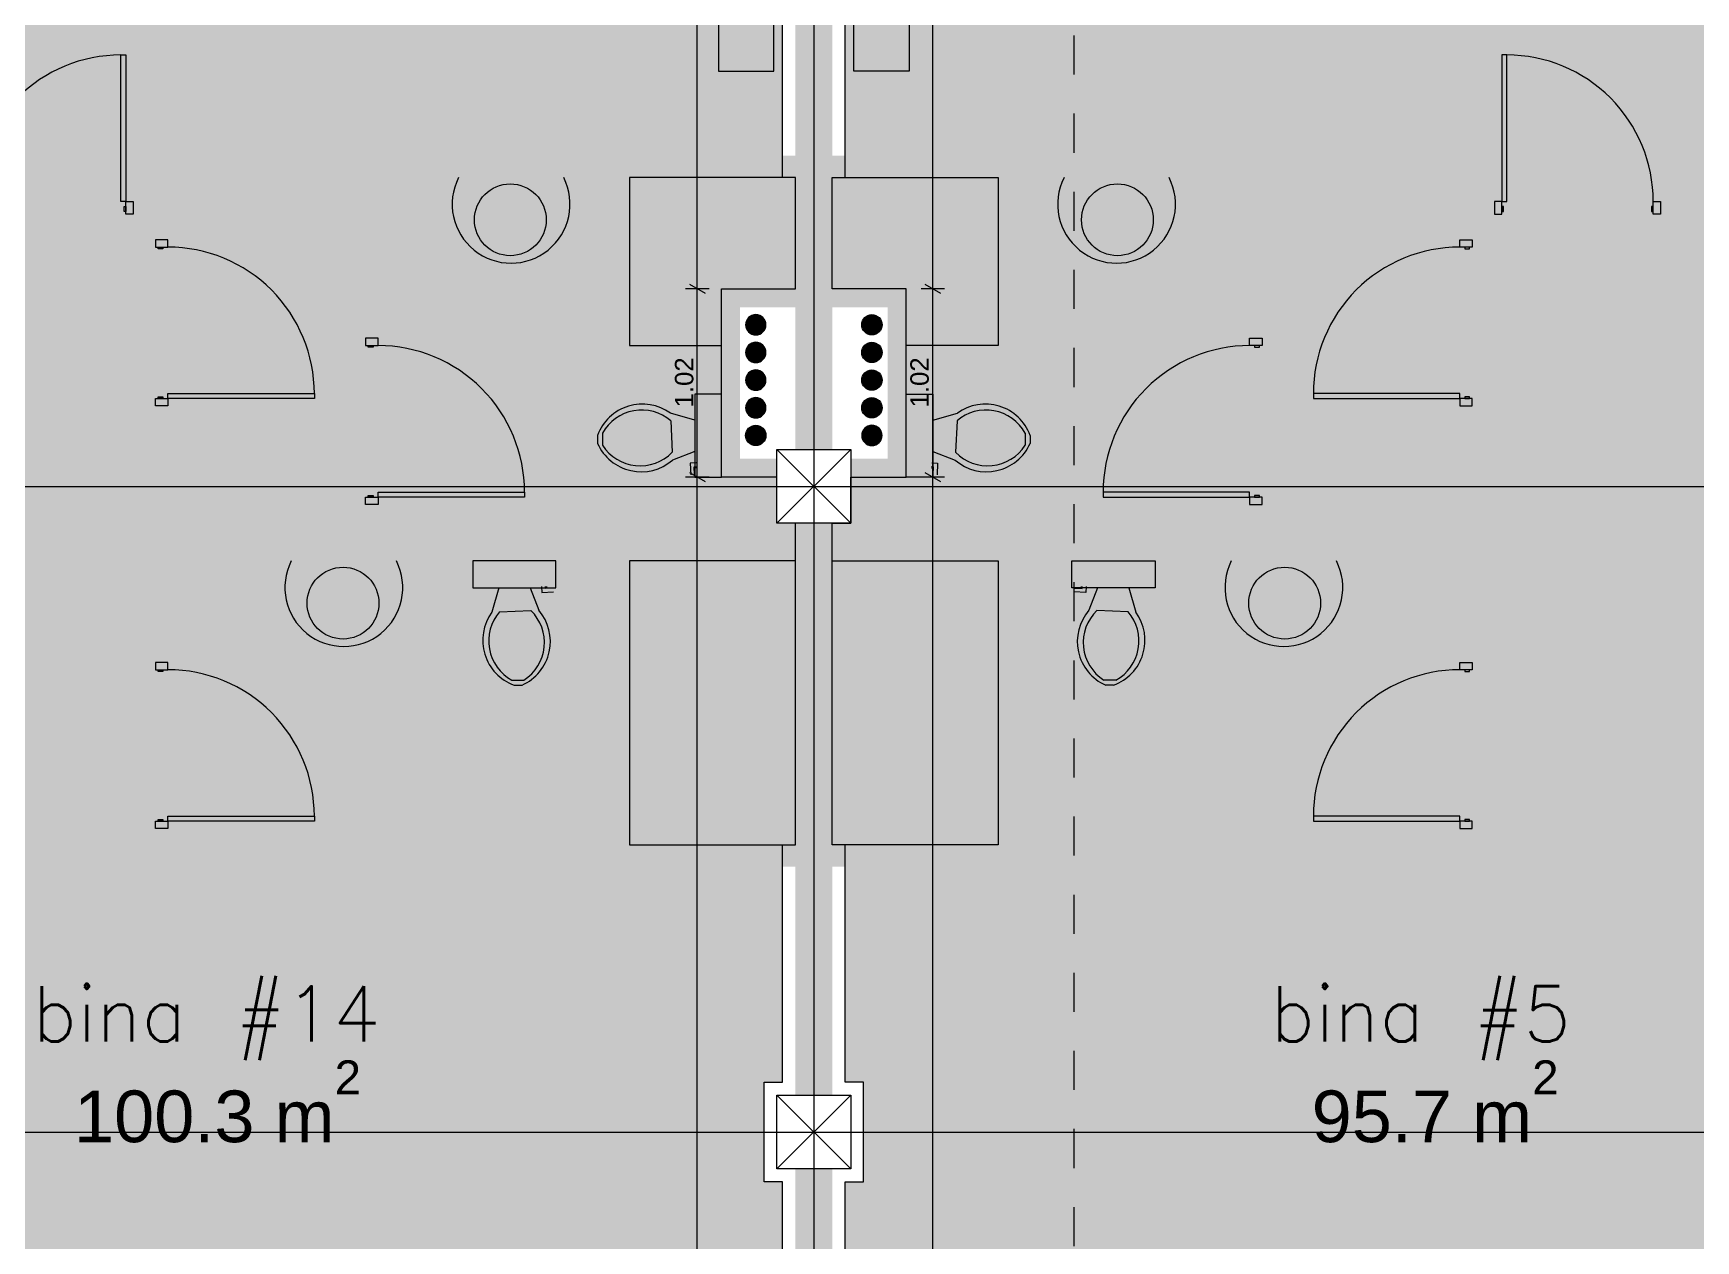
# Model space of a CAD drawing. Header units: millimetres. Extents: x 475616349 to 476941521, y 4620115302 to 4621446928.
# Drawn here: x 476514205 to 476523221, y 4620470621 to 4620477166 of the extents above; entities that cross this region are included whole.
import ezdxf

# ---------------------------------------------------------------- set-up
doc = ezdxf.new("R2010")
doc.units = ezdxf.units.MM
doc.header["$MEASUREMENT"] = 0
doc.linetypes.add('Dashed', pattern=[423.333333, 211.666667, -211.666667])
for name, color, linetype, lineweight in [('0_Pen_No__7_Pen_No__7_Pen_No__7', 7, 'Continuous', 0), ('2D Drafting - General_Pen_No__1_Pen_No__7', 7, 'Continuous', 0), ('2D Drafting - General_Pen_No__250_Pen_No__7_Pen_No__7', 7, 'Continuous', 0), ('2D Drafting - General_Pen_No__7_Pen_No__7_Pen_No__7', 7, 'Continuous', 0), ('Annotation - Text_Pen_No__7_Pen_No__142', 142, 'Continuous', 0), ('Doors_Pen_No__7_Pen_No__7_Pen_No__7', 7, 'Continuous', 0), ('G-Anno-Nplt_Pen_No__142', 142, 'Continuous', 0), ('G-Anno-Nplt_Pen_No__151', 151, 'Continuous', 0), ('G-Anno-Nplt_Pen_No__4', 7, 'Continuous', 0), ('New_0_Pen_No__7', 7, 'Continuous', 0), ('New_R03_Nakveti_Pen_No__4', 7, 'Continuous', 0), ('New_shenobebi_Pen_No__1', 1, 'Continuous', 0), ('New_zoma_Pen_No__4', 7, 'Continuous', 0), ('New_zoma_Pen_No__7', 7, 'Continuous', 0), ('shaxtebi da milebi_Pen_No__1_Pen_No__1_Pen_No__1', 1, 'Continuous', 0), ('shaxtebi da milebi_Pen_No__1_Pen_No__1_Pen_No__5', 5, 'Continuous', 0), ('zoma_Pen_No__5_Pen_No__5', 5, 'Continuous', 0)]:
    doc.layers.add(name, color=color, linetype=linetype, lineweight=lineweight)
doc.layers.add('New_R03_Nakveti', color=7, linetype='Continuous')
doc.layers.add('New_zoma', color=7, linetype='Continuous')
doc.layers.add('shaxtebi da milebi_Pen_No__5_Pen_No__5_Pen_No__252', color=7, linetype='Continuous', lineweight=0, true_color=0x666666)
doc.styles.add('GENERATED_STYLE_1', font='arial.ttf')
doc.dimstyles.new('GENERATED_STYLE__19', dxfattribs={"dimtxt": 100, "dimasz": 64.421331, "dimexe": 0.18, "dimexo": 3, "dimgap": 0.09, "dimtad": 1, "dimlfac": 0.001, "dimzin": 0, "dimdsep": 46, "dimtxsty": 'GENERATED_STYLE_1', "dimblk": 'ARROWHEAD_2', "dimblk1": 'ARROWHEAD_2', "dimblk2": 'ARROWHEAD_2', "dimcen": 0.09, "dimclrd": 7, "dimclre": 7, "dimclrt": 7, "dimadec": 0, "dimazin": 0, "dimtfac": 1, "dimtdec": 4, "dimtmove": 0, "dimatfit": 3, "dimfxl": 1, "dimtolj": 1, "dimtzin": 0, "dimarcsym": 0})

# ---------------------------------------------------------------- blocks, each defined once
blk = doc.blocks.new('Bed Layout 23')
at = {"layer": 'New_R03_Nakveti_Pen_No__4', "color": 7, "linetype": 'Continuous', "lineweight": 0}
for p, q in [((-900, 0), (-1400, 0)), ((-1400, 0), (-1400, -300)), ((-900, -300), (-900, 0)), ((900, 0), (-900, 0)), ((-900, 0), (-900, -2000)), ((1400, 0), (900, 0)), ((900, 0), (900, -300)), ((900, -2000), (900, 0)), ((1400, -300), (1400, 0)), ((-1400, -300), (-900, -300)), ((900, -300), (1400, -300)), ((-690, -440), (-870, -620)), ((0, -440), (-690, -440)), ((-690, -440), (-690, -620)), ((690, -440), (0, -440)), ((870, -620), (690, -440)), ((690, -440), (690, -620)), ((-870, -620), (-870, -1970)), ((-870, -620), (-690, -620)), ((870, -620), (690, -620)), ((870, -1970), (870, -620)), ((-870, -1970), (0, -1970)), ((0, -1970), (870, -1970)), ((-900, -2000), (900, -2000))]:
    blk.add_line(p, q, dxfattribs=at)
at = {"layer": 'New_R03_Nakveti_Pen_No__4', "color": 7, "linetype": 'Continuous', "lineweight": 0, "flags": 128}
for points in [[(-60, -440), (-60, -60), (-840, -60), (-840, -480), (-730, -480), (-690, -440)], [(690, -440), (730, -480), (840, -480), (840, -60), (60, -60), (60, -440)]]:
    blk.add_lwpolyline(points, close=True, dxfattribs=at)
blk = doc.blocks.new('*D1335', base_point=(476577134.1, 4620325125.7))
at = {"layer": 'New_zoma_Pen_No__4', "color": 7, "linetype": 'Continuous', "lineweight": 0, "transparency": 16777216}
for p, q in [((476517869.9, 4620474760), (476517742.8, 4620474760)), ((476517764, 4620474784.4), (476517848.7, 4620474735.5)), ((476517806.3, 4620464810.1), (476517806.3, 4620474760)), ((476517869.9, 4620464810.1), (476517742.8, 4620464810.1)), ((476517764, 4620464834.6), (476517848.7, 4620464785.6)), ((476517806.3, 4620464768.7), (476517806.3, 4620464810.1))]:
    blk.add_line(p, q, dxfattribs=at)
at = {"layer": 'New_zoma_Pen_No__7', "color": 7, "lineweight": 0, "transparency": 16777216, "insert": (476517786.3, 4620469652), "char_height": 100, "attachment_point": 7, "rotation": 90, "style": 'GENERATED_STYLE_1'}
blk.add_mtext('\\A1;{\\pql;\\fArial|b0|i0|c0|p34;9.95}', dxfattribs=at)
blk = doc.blocks.new('ARROWHEAD_2')
at = {"color": 0, "linetype": 'Continuous', "lineweight": 0}
for p, q in [((0, 0), (-1, 0)), ((-0.38, -0.66), (0.38, 0.66))]:
    blk.add_line(p, q, dxfattribs=at)
blk = doc.blocks.new('*D1336', base_point=(476577134.1, 4620325125.7))
at = {"layer": 'New_zoma_Pen_No__4', "color": 7, "linetype": 'Continuous', "lineweight": 0, "transparency": 16777216}
for p, q in [((476517869.9, 4620475781), (476517742.8, 4620475781)), ((476517764, 4620475805.5), (476517848.7, 4620475756.5)), ((476517806.3, 4620474760), (476517806.3, 4620475781)), ((476517869.9, 4620474760), (476517742.8, 4620474760)), ((476517764, 4620474784.4), (476517848.7, 4620474735.5))]:
    blk.add_line(p, q, dxfattribs=at)
at = {"layer": 'New_zoma_Pen_No__7', "color": 7, "lineweight": 0, "transparency": 16777216, "insert": (476517786.3, 4620475137.5), "char_height": 100, "attachment_point": 7, "rotation": 90, "style": 'GENERATED_STYLE_1'}
blk.add_mtext('\\A1;{\\pql;\\fArial|b0|i0|c0|p34;1.02}', dxfattribs=at)
blk = doc.blocks.new('*D1337', base_point=(476577134.1, 4620325125.7))
at = {"layer": 'New_zoma_Pen_No__4', "color": 7, "linetype": 'Continuous', "lineweight": 0, "transparency": 16777216}
for p, q in [((476517869.9, 4620480510), (476517742.8, 4620480510)), ((476517848.7, 4620480485.5), (476517764, 4620480534.4)), ((476517806.3, 4620480510), (476517806.3, 4620480551.4)), ((476517806.3, 4620475781), (476517806.3, 4620480510)), ((476517869.9, 4620475781), (476517742.8, 4620475781)), ((476517764, 4620475805.5), (476517848.7, 4620475756.5))]:
    blk.add_line(p, q, dxfattribs=at)
at = {"layer": 'New_zoma_Pen_No__7', "color": 7, "lineweight": 0, "transparency": 16777216, "insert": (476517786.3, 4620478012.5), "char_height": 100, "attachment_point": 7, "rotation": 90, "style": 'GENERATED_STYLE_1'}
blk.add_mtext('\\A1;{\\pql;\\fArial|b0|i0|c0|p34;4.73}', dxfattribs=at)
blk = doc.blocks.new('*D1342', base_point=(476577134.1, 4620325125.7))
at = {"layer": 'New_zoma_Pen_No__4', "color": 7, "linetype": 'Continuous', "lineweight": 0, "transparency": 16777216}
for p, q in [((476519146.6, 4620474760), (476519019.5, 4620474760)), ((476519040.7, 4620474784.4), (476519125.4, 4620474735.5)), ((476519083, 4620465010), (476519083, 4620474760)), ((476519146.6, 4620465010), (476519019.5, 4620465010)), ((476519040.7, 4620465034.4), (476519125.4, 4620464985.5)), ((476519083, 4620464968.5), (476519083, 4620465010))]:
    blk.add_line(p, q, dxfattribs=at)
at = {"layer": 'New_zoma_Pen_No__7', "color": 7, "lineweight": 0, "transparency": 16777216, "insert": (476519063, 4620469751.9), "char_height": 100, "attachment_point": 7, "rotation": 90, "style": 'GENERATED_STYLE_1'}
blk.add_mtext('\\A1;{\\pql;\\fArial|b0|i0|c0|p34;9.75}', dxfattribs=at)
blk = doc.blocks.new('*D1343', base_point=(476577134.1, 4620325125.7))
at = {"layer": 'New_zoma_Pen_No__4', "color": 7, "linetype": 'Continuous', "lineweight": 0, "transparency": 16777216}
for p, q in [((476519146.6, 4620475781), (476519019.5, 4620475781)), ((476519040.7, 4620475805.5), (476519125.4, 4620475756.5)), ((476519083, 4620474760), (476519083, 4620475781)), ((476519146.6, 4620474760), (476519019.5, 4620474760)), ((476519040.7, 4620474784.4), (476519125.4, 4620474735.5))]:
    blk.add_line(p, q, dxfattribs=at)
at = {"layer": 'New_zoma_Pen_No__7', "color": 7, "lineweight": 0, "transparency": 16777216, "insert": (476519063, 4620475137.5), "char_height": 100, "attachment_point": 7, "rotation": 90, "style": 'GENERATED_STYLE_1'}
blk.add_mtext('\\A1;{\\pql;\\fArial|b0|i0|c0|p34;1.02}', dxfattribs=at)
blk = doc.blocks.new('*D1344', base_point=(476577134.1, 4620325125.7))
at = {"layer": 'New_zoma_Pen_No__4', "color": 7, "linetype": 'Continuous', "lineweight": 0, "transparency": 16777216}
for p, q in [((476519146.6, 4620480510), (476519019.5, 4620480510)), ((476519125.4, 4620480485.5), (476519040.7, 4620480534.4)), ((476519083, 4620480510), (476519083, 4620480551.4)), ((476519083, 4620475781), (476519083, 4620480510)), ((476519146.6, 4620475781), (476519019.5, 4620475781)), ((476519040.7, 4620475805.5), (476519125.4, 4620475756.5))]:
    blk.add_line(p, q, dxfattribs=at)
at = {"layer": 'New_zoma_Pen_No__7', "color": 7, "lineweight": 0, "transparency": 16777216, "insert": (476519063, 4620478012.5), "char_height": 100, "attachment_point": 7, "rotation": 90, "style": 'GENERATED_STYLE_1'}
blk.add_mtext('\\A1;{\\pql;\\fArial|b0|i0|c0|p34;4.73}', dxfattribs=at)

msp = doc.modelspace()

# ---------------------------------------------------------------- hatches: boundary and pattern name
at = {"layer": '2D Drafting - General_Pen_No__250_Pen_No__7_Pen_No__7', "linetype": 'Continuous', "lineweight": 0}
for points in [[(476518338.366, 4620481409.976), (476518338.366, 4620474909.976), (476518538.366, 4620474909.976), (476518538.366, 4620481409.976)], [(476514838.366, 4620480509.979), (476514838.366, 4620476046.404), (476514958.366, 4620476046.404), (476514958.366, 4620480509.979)], [(476522038.366, 4620480509.979), (476522038.366, 4620476046.404), (476521918.366, 4620476046.404), (476521918.366, 4620480509.979)], [(476516105.196, 4620475512.366), (476516105.196, 4620476383.245), (476518338.366, 4620476383.245), (476518338.366, 4620476503.246), (476516111.414, 4620476503.246), (476515991.414, 4620476503.246), (476515985.226, 4620476503.246), (476515985.226, 4620475512.366)], [(476520771.537, 4620475512.366), (476520771.537, 4620476383.245), (476518538.366, 4620476383.245), (476518538.366, 4620476503.246), (476520765.318, 4620476503.246), (476520885.318, 4620476503.246), (476520891.506, 4620476503.246), (476520891.506, 4620475512.366)], [(476514838.366, 4620476305.969), (476514746.57, 4620476305.969), (476514746.57, 4620476185.969), (476514838.366, 4620476185.969)], [(476522038.366, 4620476305.969), (476522130.162, 4620476305.969), (476522130.162, 4620476185.969), (476522038.366, 4620476185.969)], [(476523030.162, 4620476305.969), (476525338.366, 4620476305.969), (476525338.366, 4620476185.969), (476523030.162, 4620476185.969)], [(476518338.366, 4620475780.994), (476517938.366, 4620475780.994), (476517938.366, 4620474759.976), (476518238.366, 4620474759.976), (476518238.366, 4620474859.976), (476518038.366, 4620474859.976), (476518038.366, 4620475680.806), (476518338.366, 4620475680.806)], [(476518538.366, 4620475780.994), (476518938.366, 4620475780.994), (476518938.366, 4620474759.976), (476518638.366, 4620474759.976), (476518638.366, 4620474859.976), (476518838.366, 4620474859.976), (476518838.366, 4620475680.806), (476518538.366, 4620475680.806)], [(476514838.366, 4620475146.404), (476514838.366, 4620473755.597), (476514958.366, 4620473755.597), (476514958.366, 4620475146.404)], [(476522038.366, 4620475146.404), (476522038.366, 4620473755.597), (476521918.366, 4620473755.597), (476521918.366, 4620475146.404)], [(476515985.226, 4620474612.366), (476515985.226, 4620474425.499), (476514956.373, 4620474425.499), (476514956.373, 4620474305.499), (476515991.414, 4620474305.499), (476516105.196, 4620474305.499), (476516111.414, 4620474305.499), (476518338.366, 4620474305.499), (476518338.366, 4620474425.499), (476516105.196, 4620474425.499), (476516105.196, 4620474612.366)], [(476520891.506, 4620474612.366), (476520891.506, 4620474425.499), (476521920.359, 4620474425.499), (476521920.359, 4620474305.499), (476520885.318, 4620474305.499), (476520771.537, 4620474305.499), (476520765.318, 4620474305.499), (476518538.366, 4620474305.499), (476518538.366, 4620474425.499), (476520771.537, 4620474425.499), (476520771.537, 4620474612.366)], [(476518338.366, 4620474509.976), (476518338.366, 4620471409.976), (476518538.366, 4620471409.976), (476518538.366, 4620474509.976)], [(476514838.366, 4620472648.565), (476514958.366, 4620472648.565), (476518338.366, 4620472648.565), (476518338.366, 4620472767.267), (476514958.366, 4620472767.267), (476514958.366, 4620472855.598), (476514838.366, 4620472855.598)], [(476522038.366, 4620472648.565), (476521918.366, 4620472648.565), (476518538.366, 4620472648.565), (476518538.366, 4620472767.267), (476521918.366, 4620472767.267), (476521918.366, 4620472855.598), (476522038.366, 4620472855.598)], [(476518338.366, 4620471009.976), (476518538.366, 4620471009.976), (476518538.366, 4620465209.976), (476518338.366, 4620465209.976)]]:
    msp.add_hatch(color=7, dxfattribs=at).paths.add_polyline_path(points)
at = {"layer": 'G-Anno-Nplt_Pen_No__151', "linetype": 'Continuous', "lineweight": 0, "true_color": 0x1f2f3f}
for points in [[(476511808.366, 4620481339.975), (476511608.366, 4620481339.975), (476511608.366, 4620474979.976), (476511808.366, 4620474979.976), (476511808.366, 4620474679.976), (476512108.366, 4620474679.976), (476512108.366, 4620473818.957), (476511708.366, 4620473818.957), (476511708.366, 4620471479.975), (476511808.366, 4620471479.975), (476511808.366, 4620470939.976), (476511708.366, 4620470939.976), (476511708.366, 4620466779.918), (476515108.366, 4620466779.917), (476515108.366, 4620464379.917), (476517868.366, 4620464379.917), (476517868.366, 4620464880.106), (476518168.366, 4620464880.106), (476518168.366, 4620465279.976), (476518268.366, 4620465279.976), (476518268.366, 4620470939.976), (476518168.366, 4620470939.976), (476518168.366, 4620471479.976), (476518268.366, 4620471479.976), (476518268.366, 4620472767.267), (476518338.366, 4620472767.267), (476518338.366, 4620474509.976), (476518238.366, 4620474509.976), (476518238.366, 4620474759.976), (476517938.366, 4620474759.976), (476517938.366, 4620475780.994), (476518338.366, 4620475780.994), (476518338.366, 4620476383.246), (476518268.366, 4620476383.246), (476518268.366, 4620480439.979), (476514768.366, 4620480439.979), (476514768.366, 4620481539.976), (476511808.366, 4620481539.976)], [(476518608.366, 4620476383.246), (476518608.366, 4620480439.979), (476522108.366, 4620480439.979), (476522108.366, 4620481539.976), (476525068.366, 4620481539.976), (476525068.366, 4620481339.975), (476525268.366, 4620481339.975), (476525268.366, 4620474979.976), (476525068.366, 4620474979.976), (476525068.366, 4620474679.976), (476524768.366, 4620474679.976), (476524768.366, 4620473818.957), (476525168.366, 4620473818.957), (476525168.366, 4620471479.975), (476525068.366, 4620471479.975), (476525068.366, 4620470939.976), (476525168.366, 4620470939.976), (476525168.366, 4620467479.974), (476521768.366, 4620467479.974), (476521768.366, 4620465079.976), (476518997.446, 4620465079.976), (476518997.446, 4620465580.105), (476518608.366, 4620465580.105), (476518608.366, 4620470939.976), (476518708.366, 4620470939.976), (476518708.366, 4620471479.976), (476518608.366, 4620471479.976), (476518608.366, 4620472767.267), (476518538.366, 4620472767.267), (476518538.366, 4620474509.976), (476518638.366, 4620474509.976), (476518638.366, 4620474759.976), (476518938.366, 4620474759.976), (476518938.366, 4620475780.994), (476518538.366, 4620475780.994), (476518538.366, 4620476383.246)]]:
    msp.add_hatch(color=169, dxfattribs=at).paths.add_polyline_path(points)
at = {"layer": 'shaxtebi da milebi_Pen_No__1_Pen_No__1_Pen_No__1', "linetype": 'Continuous', "lineweight": 0}
for points in [[(476518123.366, 4620475040.806, 1), (476518123.366, 4620474930.806, 1)], [(476518753.366, 4620475040.806, -1), (476518753.366, 4620474930.806, -1)]]:
    msp.add_hatch(color=1, dxfattribs=at).paths.add_polyline_path(points)
at = {"layer": 'shaxtebi da milebi_Pen_No__1_Pen_No__1_Pen_No__5', "linetype": 'Continuous', "lineweight": 0}
for points in [[(476518123.366, 4620475340.806, 1), (476518123.366, 4620475230.806, 1)], [(476518753.366, 4620475340.806, -1), (476518753.366, 4620475230.806, -1)], [(476518123.366, 4620475190.806, 1), (476518123.366, 4620475080.806, 1)], [(476518753.366, 4620475190.806, -1), (476518753.366, 4620475080.806, -1)]]:
    msp.add_hatch(color=5, dxfattribs=at).paths.add_polyline_path(points)
at = {"layer": 'shaxtebi da milebi_Pen_No__5_Pen_No__5_Pen_No__252', "linetype": 'Continuous', "lineweight": 0, "true_color": 0x666666}
for points in [[(476518123.366, 4620475640.806, 1), (476518123.366, 4620475530.806, 1)], [(476518753.366, 4620475640.806, -1), (476518753.366, 4620475530.806, -1)], [(476518123.366, 4620475490.806, 1), (476518123.366, 4620475380.806, 1)], [(476518753.366, 4620475490.806, -1), (476518753.366, 4620475380.806, -1)]]:
    msp.add_hatch(color=251, dxfattribs=at).paths.add_polyline_path(points)

# ---------------------------------------------------------------- linework, layer by layer
at = {"layer": '0_Pen_No__7_Pen_No__7_Pen_No__7', "color": 7, "linetype": 'Continuous', "lineweight": 0}
for p, q in [((476517792.315, 4620475068.477), (476517660.14, 4620475106.613)), ((476517661.993, 4620475064.219), (476517669.406, 4620474894.643)), ((476519084.417, 4620475068.477), (476519216.592, 4620475106.613)), ((476519214.739, 4620475064.219), (476519207.326, 4620474894.643)), ((476517792.315, 4620474898.568), (476517671.26, 4620474852.249)), ((476519084.417, 4620474898.568), (476519205.472, 4620474852.249)), ((476517799.368, 4620474836.612), (476517767.572, 4620474835.222)), ((476517767.572, 4620474835.222), (476517770.352, 4620474771.632)), ((476517789.696, 4620474814.952), (476517800.295, 4620474815.415)), ((476517791.549, 4620474772.558), (476517789.696, 4620474814.952)), ((476517800.519, 4620474810.283), (476517789.92, 4620474809.82)), ((476519076.213, 4620474810.283), (476519086.812, 4620474809.82)), ((476519087.036, 4620474814.952), (476519076.438, 4620474815.415)), ((476519077.364, 4620474836.612), (476519109.16, 4620474835.222)), ((476519085.183, 4620474772.558), (476519087.036, 4620474814.952)), ((476519109.16, 4620474835.222), (476519106.38, 4620474771.632)), ((476516730.008, 4620474159.448), (476516691.872, 4620474027.272)), ((476516899.917, 4620474159.448), (476516946.236, 4620474038.392)), ((476516961.873, 4620474166.5), (476516963.263, 4620474134.705)), ((476516983.533, 4620474156.829), (476516983.07, 4620474167.427)), ((476517025.927, 4620474158.682), (476516983.533, 4620474156.829)), ((476516988.202, 4620474167.651), (476516988.665, 4620474157.053)), ((476519850.805, 4620474158.682), (476519893.199, 4620474156.829)), ((476519888.53, 4620474167.651), (476519888.067, 4620474157.053)), ((476519893.199, 4620474156.829), (476519893.662, 4620474167.427)), ((476519914.859, 4620474166.5), (476519913.469, 4620474134.705)), ((476519976.815, 4620474159.448), (476519930.496, 4620474038.392)), ((476520146.724, 4620474159.448), (476520184.86, 4620474027.272)), ((476516963.263, 4620474134.705), (476517026.853, 4620474137.485)), ((476519913.469, 4620474134.705), (476519849.879, 4620474137.485)), ((476516734.266, 4620474029.126), (476516903.842, 4620474036.539)), ((476520142.466, 4620474029.126), (476519972.89, 4620474036.539))]:
    msp.add_line(p, q, dxfattribs=at)
at = {"layer": '0_Pen_No__7_Pen_No__7_Pen_No__7', "color": 7, "linetype": 'Continuous', "lineweight": 0, "flags": 128}
for points in [[(476517938.366, 4620474759.976), (476517938.366, 4620475210.412), (476517792.315, 4620475210.412), (476517792.315, 4620474759.976)], [(476518938.366, 4620474759.976), (476518938.366, 4620475210.412), (476519084.417, 4620475210.412), (476519084.417, 4620474759.976)], [(476517038.509, 4620474305.499), (476516588.073, 4620474305.499), (476516588.073, 4620474159.448), (476517038.509, 4620474159.448)], [(476519838.223, 4620474305.499), (476520288.659, 4620474305.499), (476520288.659, 4620474159.448), (476519838.223, 4620474159.448)]]:
    msp.add_lwpolyline(points, close=True, dxfattribs=at)
for points in [[(476517265.554, 4620474985.83), (476517265.554, 4620474942.739)], [(476517292.853, 4620474998.042), (476517292.853, 4620474932.882)], [(476519583.879, 4620474998.042), (476519583.879, 4620474932.882)], [(476519611.178, 4620474985.83), (476519611.178, 4620474942.739)], [(476516800.443, 4620473659.986), (476516865.603, 4620473659.986)], [(476516812.656, 4620473632.687), (476516855.746, 4620473632.687)], [(476520076.289, 4620473659.986), (476520011.129, 4620473659.986)], [(476520064.077, 4620473632.687), (476520020.986, 4620473632.687)]]:
    msp.add_lwpolyline(points, dxfattribs=at)
at = {"layer": '0_Pen_No__7_Pen_No__7_Pen_No__7', "color": 7, "linetype": 'Continuous', "lineweight": 0}
for centre in [(476516792.184, 4620476154.745), (476520084.548, 4620476154.745), (476515884.954, 4620474076.998), (476520991.778, 4620474076.998)]:
    msp.add_circle(centre, 194.708, dxfattribs=at)
for centre, radius, start, end in [((476516796.5, 4620476239.23), 319.521, 153.2098825, 26.7901175), ((476520080.232, 4620476239.23), 319.521, 153.2098825, 26.7901175), ((476517508.278, 4620474897.804), 258.193, 53.9724701, 160.0664543), ((476519368.454, 4620474897.804), 258.193, 19.9335457, 126.0275299), ((476517503.887, 4620474883.162), 240.373, 48.871088, 151.450167), ((476519372.845, 4620474883.162), 240.373, 28.549833, 131.128912), ((476517501.755, 4620475047.01), 258.192, 203.8191837, 311.0340773), ((476517496.103, 4620475061.213), 240.373, 212.2682773, 316.135453), ((476519374.977, 4620475047.01), 258.192, 228.9659227, 336.1808163), ((476519380.629, 4620475061.213), 240.373, 223.864547, 327.7317227), ((476515889.27, 4620474161.483), 319.521, 153.2098825, 26.7901175), ((476520987.462, 4620474161.483), 319.521, 153.2098825, 26.7901175), ((476516900.681, 4620473875.411), 258.193, 143.9724701, 250.0664543), ((476516915.323, 4620473871.019), 240.373, 138.871088, 241.450167), ((476516751.475, 4620473868.887), 258.192, 293.8191837, 41.0340773), ((476516737.272, 4620473863.235), 240.373, 302.2682773, 46.135453), ((476520125.257, 4620473868.887), 258.192, 138.9659227, 246.1808163), ((476520139.46, 4620473863.235), 240.373, 133.864547, 237.7317227), ((476519976.051, 4620473875.411), 258.193, 289.9335457, 36.0275299), ((476519961.409, 4620473871.019), 240.373, 298.549833, 41.128912)]:
    msp.add_arc(centre, radius, start, end, dxfattribs=at)
at = {"layer": '2D Drafting - General_Pen_No__1_Pen_No__7', "color": 7, "linetype": 'Continuous', "lineweight": 0}
for p, q in [((476518638.366, 4620474509.976), (476518238.366, 4620474909.976)), ((476518238.366, 4620474509.976), (476518638.366, 4620474909.976)), ((476518238.366, 4620471009.976), (476518638.366, 4620471409.976)), ((476518638.366, 4620471009.976), (476518238.366, 4620471409.976))]:
    msp.add_line(p, q, dxfattribs=at)
at = {"layer": '2D Drafting - General_Pen_No__1_Pen_No__7', "color": 7, "linetype": 'Continuous', "lineweight": 0, "flags": 128}
for points in [[(476518638.366, 4620474509.976), (476518238.366, 4620474509.976), (476518238.366, 4620474909.976), (476518638.366, 4620474909.976)], [(476518638.366, 4620471009.976), (476518238.366, 4620471009.976), (476518238.366, 4620471409.976), (476518638.366, 4620471409.976)]]:
    msp.add_lwpolyline(points, close=True, dxfattribs=at)
at = {"layer": '2D Drafting - General_Pen_No__7_Pen_No__7_Pen_No__7', "color": 7, "linetype": 'Continuous', "lineweight": 0}
for centre, start, end in [((476514680.392, 4620476253.704), 89.998516, 180.0001975), ((476522196.34, 4620476253.704), 359.9998025, 90.001484), ((476514935.218, 4620475212.582), 359.998516, 90.0001975), ((476521941.514, 4620475212.582), 89.9998025, 180.001484), ((476516075.122, 4620474678.544), 359.998516, 90.0001975), ((476520801.61, 4620474678.544), 89.9998025, 180.001484), ((476514935.159, 4620472921.775), 359.998516, 90.0001975), ((476521941.573, 4620472921.775), 89.9998025, 180.001484)]:
    msp.add_arc(centre, 794.311, start, end, dxfattribs=at)
at = {"layer": 'Doors_Pen_No__7_Pen_No__7_Pen_No__7', "color": 7, "linetype": 'Continuous', "lineweight": 0, "flags": 128}
for points in [[(476514707.059, 4620476253.703), (476514680.392, 4620476253.704), (476514680.413, 4620477048.015), (476514707.08, 4620477048.014)], [(476522169.673, 4620476253.703), (476522196.34, 4620476253.704), (476522196.319, 4620477048.015), (476522169.653, 4620477048.014)], [(476514746.568, 4620476185.969), (476514707.057, 4620476185.97), (476514707.059, 4620476253.703), (476514746.57, 4620476253.702)], [(476522130.164, 4620476185.969), (476522169.675, 4620476185.97), (476522169.673, 4620476253.703), (476522130.162, 4620476253.702)], [(476523030.164, 4620476185.969), (476522990.653, 4620476185.968), (476522990.651, 4620476253.701), (476523030.162, 4620476253.702)], [(476514707.058, 4620476200.37), (476514698.169, 4620476200.37), (476514698.169, 4620476227.037), (476514707.058, 4620476227.037)], [(476522169.674, 4620476200.37), (476522178.563, 4620476200.37), (476522178.563, 4620476227.037), (476522169.674, 4620476227.037)], [(476522981.763, 4620476200.368), (476522990.652, 4620476200.368), (476522990.652, 4620476227.035), (476522981.763, 4620476227.034)], [(476514867.483, 4620476046.406), (476514867.482, 4620476006.895), (476514935.216, 4620476006.893), (476514935.217, 4620476046.404)], [(476514881.882, 4620475998.005), (476514881.882, 4620476006.894), (476514908.549, 4620476006.894), (476514908.549, 4620475998.005)], [(476522009.249, 4620476046.406), (476522009.25, 4620476006.895), (476521941.516, 4620476006.893), (476521941.515, 4620476046.404)], [(476521994.85, 4620475998.005), (476521994.85, 4620476006.894), (476521968.183, 4620476006.894), (476521968.183, 4620475998.005)], [(476516007.387, 4620475512.368), (476516007.386, 4620475472.857), (476516075.119, 4620475472.855), (476516075.12, 4620475512.366)], [(476520869.345, 4620475512.368), (476520869.346, 4620475472.857), (476520801.613, 4620475472.855), (476520801.612, 4620475512.366)], [(476516021.786, 4620475463.967), (476516021.786, 4620475472.856), (476516048.453, 4620475472.856), (476516048.452, 4620475463.967)], [(476520854.946, 4620475463.967), (476520854.946, 4620475472.856), (476520828.279, 4620475472.856), (476520828.28, 4620475463.967)], [(476514867.483, 4620475146.406), (476514867.484, 4620475185.917), (476514935.218, 4620475185.915), (476514935.217, 4620475146.404)], [(476514881.884, 4620475185.916), (476514881.885, 4620475194.805), (476514908.551, 4620475194.805), (476514908.551, 4620475185.916)], [(476514935.218, 4620475185.915), (476514935.218, 4620475212.582), (476515729.529, 4620475212.561), (476515729.529, 4620475185.894)], [(476521941.514, 4620475185.915), (476521941.514, 4620475212.582), (476521147.203, 4620475212.561), (476521147.203, 4620475185.894)], [(476522009.249, 4620475146.406), (476522009.248, 4620475185.917), (476521941.514, 4620475185.915), (476521941.515, 4620475146.404)], [(476521994.848, 4620475185.916), (476521994.848, 4620475194.805), (476521968.181, 4620475194.805), (476521968.181, 4620475185.916)], [(476516007.387, 4620474612.368), (476516007.388, 4620474651.879), (476516075.121, 4620474651.877), (476516075.12, 4620474612.366)], [(476516021.788, 4620474651.878), (476516021.788, 4620474660.767), (476516048.455, 4620474660.767), (476516048.455, 4620474651.878)], [(476516075.121, 4620474651.877), (476516075.122, 4620474678.544), (476516869.433, 4620474678.523), (476516869.432, 4620474651.856)], [(476520801.611, 4620474651.877), (476520801.61, 4620474678.544), (476520007.299, 4620474678.523), (476520007.3, 4620474651.856)], [(476520869.345, 4620474612.368), (476520869.344, 4620474651.879), (476520801.611, 4620474651.877), (476520801.612, 4620474612.366)], [(476520854.944, 4620474651.878), (476520854.944, 4620474660.767), (476520828.277, 4620474660.767), (476520828.277, 4620474651.878)], [(476514867.424, 4620473755.599), (476514867.423, 4620473716.088), (476514935.156, 4620473716.086), (476514935.157, 4620473755.597)], [(476514881.823, 4620473707.199), (476514881.823, 4620473716.088), (476514908.49, 4620473716.087), (476514908.489, 4620473707.198)], [(476522009.308, 4620473755.599), (476522009.309, 4620473716.088), (476521941.576, 4620473716.086), (476521941.575, 4620473755.597)], [(476521994.909, 4620473707.199), (476521994.909, 4620473716.088), (476521968.242, 4620473716.087), (476521968.243, 4620473707.198)], [(476514867.424, 4620472855.599), (476514867.425, 4620472895.11), (476514935.158, 4620472895.108), (476514935.157, 4620472855.597)], [(476514881.825, 4620472895.11), (476514881.825, 4620472903.999), (476514908.492, 4620472903.998), (476514908.492, 4620472895.109)], [(476514935.158, 4620472895.108), (476514935.159, 4620472921.775), (476515729.47, 4620472921.755), (476515729.47, 4620472895.088)], [(476521941.574, 4620472895.108), (476521941.573, 4620472921.775), (476521147.262, 4620472921.755), (476521147.263, 4620472895.088)], [(476522009.308, 4620472855.599), (476522009.307, 4620472895.11), (476521941.574, 4620472895.108), (476521941.575, 4620472855.597)], [(476521994.907, 4620472895.11), (476521994.907, 4620472903.999), (476521968.24, 4620472903.998), (476521968.24, 4620472895.109)]]:
    msp.add_lwpolyline(points, close=True, dxfattribs=at)
at = {"layer": 'G-Anno-Nplt_Pen_No__4', "color": 7, "linetype": 'Continuous', "lineweight": 0, "flags": 128}
for points in [[(476518268.366, 4620465279.976), (476518268.366, 4620470939.976), (476518168.366, 4620470939.976), (476518168.366, 4620471479.976), (476518268.366, 4620471479.976), (476518268.366, 4620472767.267), (476518338.366, 4620472767.267), (476518338.366, 4620474509.976), (476518238.366, 4620474509.976), (476518238.366, 4620474759.976), (476517938.366, 4620474759.976), (476517938.366, 4620475780.994), (476518338.366, 4620475780.994), (476518338.366, 4620476383.246), (476518268.366, 4620476383.246), (476518268.366, 4620480439.979), (476514768.366, 4620480439.979), (476514768.366, 4620481539.976), (476511808.366, 4620481539.976)], [(476518608.366, 4620465580.105), (476518608.366, 4620470939.976), (476518708.366, 4620470939.976), (476518708.366, 4620471479.976), (476518608.366, 4620471479.976), (476518608.366, 4620472767.267), (476518538.366, 4620472767.267), (476518538.366, 4620474509.976), (476518638.366, 4620474509.976), (476518638.366, 4620474759.976), (476518938.366, 4620474759.976), (476518938.366, 4620475780.994), (476518538.366, 4620475780.994), (476518538.366, 4620476383.246), (476518608.366, 4620476383.246), (476518608.366, 4620480439.979), (476522108.366, 4620480439.979), (476522108.366, 4620481539.976), (476525068.366, 4620481539.976)]]:
    msp.add_lwpolyline(points, dxfattribs=at)
at = {"layer": 'New_0_Pen_No__7', "color": 7, "linetype": 'Continuous', "lineweight": 0}
for points in [[(476518338.366, 4620476383.245), (476517438.366, 4620476383.245), (476517438.366, 4620475473.91), (476517938.366, 4620475473.91)], [(476518538.366, 4620476383.245), (476519438.366, 4620476383.245), (476519438.366, 4620475473.91), (476518938.366, 4620475473.91)], [(476518338.366, 4620474305.499), (476517438.366, 4620474305.499), (476517438.366, 4620472767.267), (476518338.366, 4620472767.267)], [(476518538.366, 4620474305.499), (476519438.366, 4620474305.499), (476519438.366, 4620472767.267), (476518538.366, 4620472767.267)]]:
    msp.add_lwpolyline(points, dxfattribs=at)
at = {"layer": 'New_shenobebi_Pen_No__1', "color": 1, "linetype": 'Dashed', "lineweight": 0}
msp.add_lwpolyline([(476519850.626, 4620461278.346), (476519850.626, 4620486107.212)], dxfattribs=at)
at = {"layer": 'shaxtebi da milebi_Pen_No__1_Pen_No__1_Pen_No__1', "color": 1, "linetype": 'Continuous', "lineweight": 0, "flags": 128}
for points in [[(476518123.366, 4620475040.806, -1), (476518123.366, 4620474930.806, -1)], [(476518753.366, 4620475040.806, 1), (476518753.366, 4620474930.806, 1)]]:
    msp.add_lwpolyline(points, format="xyb", close=True, dxfattribs=at)
at = {"layer": 'shaxtebi da milebi_Pen_No__1_Pen_No__1_Pen_No__5', "color": 5, "linetype": 'Continuous', "lineweight": 0, "flags": 128}
for points in [[(476518123.366, 4620475340.806, 1), (476518123.366, 4620475230.806, 1)], [(476518753.366, 4620475340.806, -1), (476518753.366, 4620475230.806, -1)], [(476518123.366, 4620475190.806, 1), (476518123.366, 4620475080.806, 1)], [(476518753.366, 4620475190.806, -1), (476518753.366, 4620475080.806, -1)]]:
    msp.add_lwpolyline(points, format="xyb", close=True, dxfattribs=at)
at = {"layer": 'shaxtebi da milebi_Pen_No__5_Pen_No__5_Pen_No__252', "color": 251, "linetype": 'Continuous', "lineweight": 0, "true_color": 0x666666, "flags": 128}
for points in [[(476518123.366, 4620475640.806, 1), (476518123.366, 4620475530.806, 1)], [(476518753.366, 4620475640.806, -1), (476518753.366, 4620475530.806, -1)], [(476518123.366, 4620475490.806, 1), (476518123.366, 4620475380.806, 1)], [(476518753.366, 4620475490.806, -1), (476518753.366, 4620475380.806, -1)]]:
    msp.add_lwpolyline(points, format="xyb", close=True, dxfattribs=at)
at = {"layer": 'zoma_Pen_No__5_Pen_No__5', "color": 5, "linetype": 'Continuous', "lineweight": 0}
for p, q in [((476518438.366, 4620485319.573), (476518438.366, 4620460608.767)), ((476493657.815, 4620474709.976), (476543544.196, 4620474709.976)), ((476493657.815, 4620474709.976), (476543544.196, 4620474709.976)), ((476493657.815, 4620471209.976), (476543544.196, 4620471209.976)), ((476493657.815, 4620471209.976), (476543544.196, 4620471209.976))]:
    msp.add_line(p, q, dxfattribs=at)

# ---------------------------------------------------------------- block references
at = {"layer": 'New_R03_Nakveti', "color": 7, "linetype": 'Continuous', "lineweight": 0, "zscale": 1000, "rotation": 270}
msp.add_blockref('Bed Layout 23', (476518220.735, 4620478361.005), dxfattribs=at)
at = {"layer": 'New_R03_Nakveti', "color": 7, "linetype": 'Continuous', "lineweight": 0, "xscale": -1, "zscale": 1000, "rotation": 90}
msp.add_blockref('Bed Layout 23', (476518655.997, 4620478361.005), dxfattribs=at)

# ---------------------------------------------------------------- texts
at = {"layer": 'Annotation - Text_Pen_No__7_Pen_No__142', "color": 142, "linetype": 'Continuous', "lineweight": 0, "char_height": 300, "attachment_point": 2}
for s, insert in [('\\A1;{\\pqc;\\Ftxt.shx;bina #1\\Ftxt.shx;4}', (476515143.25, 4620472000.251)), ('\\A1;{\\pqc;\\Ftxt.shx;bina #\\Ftxt.shx;5}', (476521729.039, 4620472000.033))]:
    msp.add_mtext(s, dxfattribs=dict(at, insert=insert))
at = {"layer": 'G-Anno-Nplt_Pen_No__142', "color": 142, "lineweight": 0, "char_height": 280, "attachment_point": 7, "style": 'GENERATED_STYLE_1'}
for s, insert in [('{\\fArial|b0|i0|c0|p34;100.3 m{\\H0.66x;\\S2^  ;}}', (476514426.005, 4620471151.159)), ('{\\fArial|b0|i0|c0|p34;95.7 m{\\H0.66x;\\S2^  ;}}', (476521138.007, 4620471151.159))]:
    msp.add_mtext(s, dxfattribs=dict(at, insert=insert))

# ---------------------------------------------------------------- dimensions: what is measured, and where the dimension line sits
at = {"layer": 'New_zoma', "color": 7, "linetype": 'Continuous', "lineweight": 0}
for base, p1, p2, picture, middle in [((476517806.333, 4620480509.979), (476517938.366, 4620475780.994), (476518338.366, 4620480509.979), '*D1337', (476517736.333, 4620478142.34)), ((476519083.045, 4620480509.979), (476518938.366, 4620475780.994), (476518538.366, 4620480509.979), '*D1344', (476519013.045, 4620478142.34)), ((476517806.333, 4620475780.994), (476517938.366, 4620474759.976), (476517938.366, 4620475780.994), '*D1336', (476517736.333, 4620475267.338)), ((476519083.045, 4620475780.994), (476518938.366, 4620474759.976), (476518938.366, 4620475780.994), '*D1343', (476519013.045, 4620475267.338)), ((476517806.333, 4620474759.976), (476517938.366, 4620464810.105), (476517938.366, 4620474759.976), '*D1335', (476517736.333, 4620469781.894)), ((476519083.045, 4620474759.976), (476518927.446, 4620465009.976), (476518938.366, 4620474759.976), '*D1342', (476519013.045, 4620469881.829))]:
    dim = msp.add_linear_dim(base=base, p1=p1, p2=p2, angle=90, dimstyle='GENERATED_STYLE__19', dxfattribs=at)
    dim.commit()
    dim.dimension.update_dxf_attribs({"geometry": picture, "text_midpoint": middle, "dimtype": 160, "text_rotation": 90})

doc.saveas('drawing.dxf')
